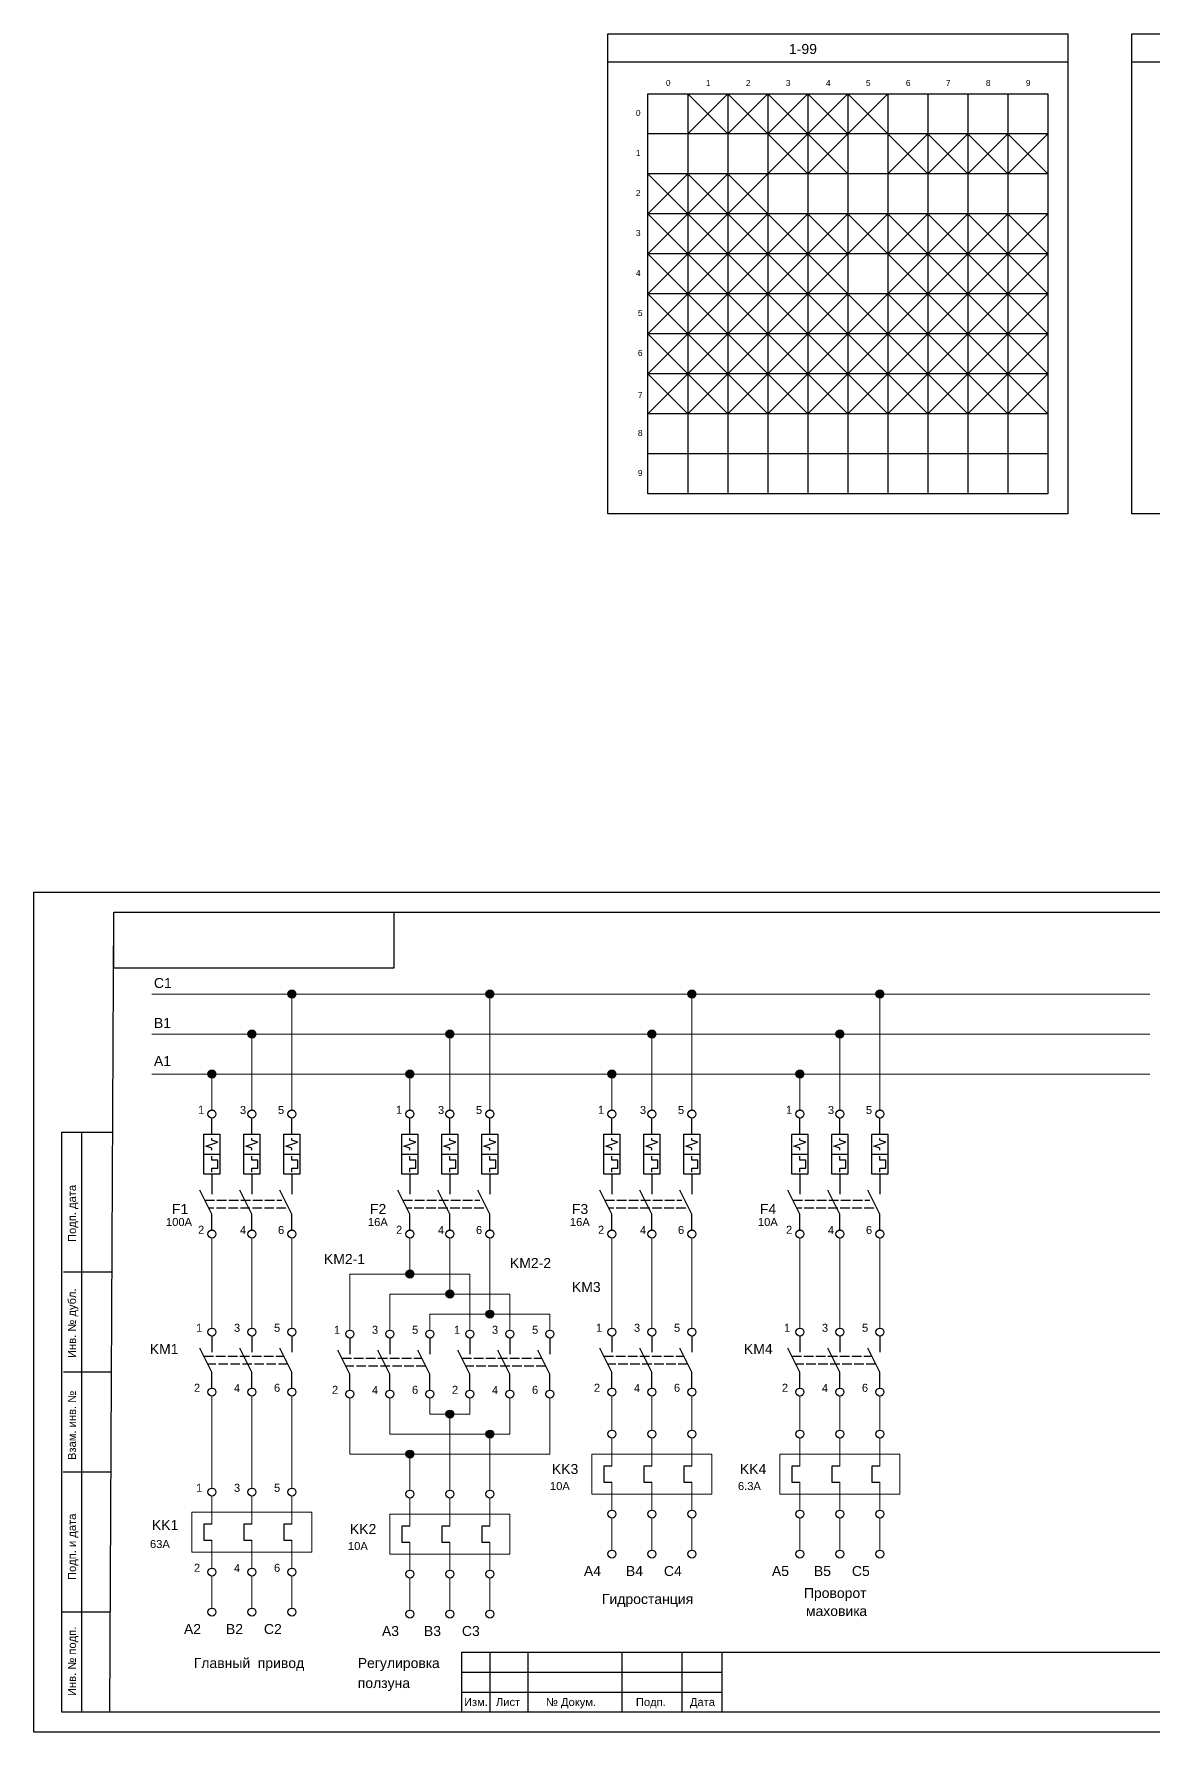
# Model space of a CAD drawing. Header units: millimetres. Extents: x 1226 to 4134, y 3039 to 4040.
# Drawn here: x 1550.5 to 1830.3, y 3615.5 to 4040 of the extents above; entities that cross this region are included whole.
import ezdxf
from ezdxf.enums import TextEntityAlignment as Align

# ---------------------------------------------------------------- set-up
doc = ezdxf.new("R2010")
doc.units = ezdxf.units.MM
doc.linetypes.add('ACAD_ISO02W100', pattern=[15, 12, -3])
doc.layers.add('Аппаратура', color=7, linetype='Continuous', lineweight=20)
doc.layers.add('Рамки', color=7, linetype='Continuous', lineweight=25)
doc.styles.get("Standard").update_dxf_attribs({"font": 'arial.ttf'})

msp = doc.modelspace()

# ---------------------------------------------------------------- hatches: boundary and pattern name
at = {"layer": 'Аппаратура'}
h = msp.add_hatch(color=7, dxfattribs=at)
h.dxf.hatch_style = 1
h.paths.add_polyline_path([(1616, 3800, 1), (1614, 3800, 1)])
h = msp.add_hatch(color=7, dxfattribs=at)
h.dxf.hatch_style = 1
h.paths.add_polyline_path([(1665.5, 3800, 1), (1663.5, 3800, 1)])
h = msp.add_hatch(color=7, dxfattribs=at)
h.dxf.hatch_style = 1
h.paths.add_polyline_path([(1716, 3800, 1), (1714, 3800, 1)])
h = msp.add_hatch(color=7, dxfattribs=at)
h.dxf.hatch_style = 1
h.paths.add_polyline_path([(1763, 3800, 1), (1761, 3800, 1)])
h = msp.add_hatch(color=7, dxfattribs=at)
h.dxf.hatch_style = 1
h.paths.add_polyline_path([(1606, 3790, 1), (1604, 3790, 1)])
h = msp.add_hatch(color=7, dxfattribs=at)
h.dxf.hatch_style = 1
h.paths.add_polyline_path([(1655.5, 3790, 1), (1653.5, 3790, 1)])
h = msp.add_hatch(color=7, dxfattribs=at)
h.dxf.hatch_style = 1
h.paths.add_polyline_path([(1706, 3790, 1), (1704, 3790, 1)])
h = msp.add_hatch(color=7, dxfattribs=at)
h.dxf.hatch_style = 1
h.paths.add_polyline_path([(1753, 3790, 1), (1751, 3790, 1)])
h = msp.add_hatch(color=7, dxfattribs=at)
h.dxf.hatch_style = 1
h.paths.add_polyline_path([(1596, 3780, 1), (1594, 3780, 1)])
h = msp.add_hatch(color=7, dxfattribs=at)
h.dxf.hatch_style = 1
h.paths.add_polyline_path([(1645.5, 3780, 1), (1643.5, 3780, 1)])
h = msp.add_hatch(color=7, dxfattribs=at)
h.dxf.hatch_style = 1
h.paths.add_polyline_path([(1696, 3780, 1), (1694, 3780, 1)])
h = msp.add_hatch(color=7, dxfattribs=at)
h.dxf.hatch_style = 1
h.paths.add_polyline_path([(1743, 3780, 1), (1741, 3780, 1)])
h = msp.add_hatch(color=7, dxfattribs=at)
h.dxf.hatch_style = 1
h.paths.add_polyline_path([(1645.5, 3730, 1), (1643.5, 3730, 1)])
h = msp.add_hatch(color=7, dxfattribs=at)
h.dxf.hatch_style = 1
h.paths.add_polyline_path([(1655.5, 3725, 1), (1653.5, 3725, 1)])
h = msp.add_hatch(color=7, dxfattribs=at)
h.dxf.hatch_style = 1
h.paths.add_polyline_path([(1665.5, 3720, 1), (1663.5, 3720, 1)])
h = msp.add_hatch(color=7, dxfattribs=at)
h.dxf.hatch_style = 1
h.paths.add_polyline_path([(1655.5, 3695, 1), (1653.5, 3695, 1)])
h = msp.add_hatch(color=7, dxfattribs=at)
h.dxf.hatch_style = 1
h.paths.add_polyline_path([(1665.5, 3690, 1), (1663.5, 3690, 1)])
h = msp.add_hatch(color=7, dxfattribs=at)
h.dxf.hatch_style = 1
h.paths.add_polyline_path([(1645.5, 3685, 1), (1643.5, 3685, 1)])

# ---------------------------------------------------------------- linework, layer by layer
for p, q in [((1595, 3765), (1595, 3769)), ((1605, 3765), (1605, 3769)), ((1615, 3765), (1615, 3769)), ((1644.5, 3765), (1644.5, 3769)), ((1654.5, 3765), (1654.5, 3769)), ((1664.5, 3765), (1664.5, 3769)), ((1695, 3765), (1695, 3769)), ((1705, 3765), (1705, 3769)), ((1715, 3765), (1715, 3769)), ((1742, 3765), (1742, 3769)), ((1752, 3765), (1752, 3769)), ((1762, 3765), (1762, 3769)), ((1593.5, 3762), (1596.5, 3763)), ((1595, 3761.5), (1593.5, 3762)), ((1595, 3763.5), (1595, 3764)), ((1596.5, 3763), (1595, 3763.5)), ((1595, 3761), (1595, 3761.5)), ((1603.5, 3762), (1606.5, 3763)), ((1605, 3761.5), (1603.5, 3762)), ((1605, 3763.5), (1605, 3764)), ((1606.5, 3763), (1605, 3763.5)), ((1605, 3761), (1605, 3761.5)), ((1613.5, 3762), (1616.5, 3763)), ((1615, 3761.5), (1613.5, 3762)), ((1615, 3763.5), (1615, 3764)), ((1616.5, 3763), (1615, 3763.5)), ((1615, 3761), (1615, 3761.5)), ((1643, 3762), (1646, 3763)), ((1644.5, 3761.5), (1643, 3762)), ((1644.5, 3763.5), (1644.5, 3764)), ((1646, 3763), (1644.5, 3763.5)), ((1644.5, 3761), (1644.5, 3761.5)), ((1653, 3762), (1656, 3763)), ((1654.5, 3761.5), (1653, 3762)), ((1654.5, 3763.5), (1654.5, 3764)), ((1656, 3763), (1654.5, 3763.5)), ((1654.5, 3761), (1654.5, 3761.5)), ((1663, 3762), (1666, 3763)), ((1664.5, 3761.5), (1663, 3762)), ((1664.5, 3763.5), (1664.5, 3764)), ((1666, 3763), (1664.5, 3763.5)), ((1664.5, 3761), (1664.5, 3761.5)), ((1693.5, 3762), (1696.5, 3763)), ((1695, 3761.5), (1693.5, 3762)), ((1695, 3763.5), (1695, 3764)), ((1696.5, 3763), (1695, 3763.5)), ((1695, 3761), (1695, 3761.5)), ((1703.5, 3762), (1706.5, 3763)), ((1705, 3761.5), (1703.5, 3762)), ((1705, 3763.5), (1705, 3764)), ((1706.5, 3763), (1705, 3763.5)), ((1705, 3761), (1705, 3761.5)), ((1713.5, 3762), (1716.5, 3763)), ((1715, 3761.5), (1713.5, 3762)), ((1715, 3763.5), (1715, 3764)), ((1716.5, 3763), (1715, 3763.5)), ((1715, 3761), (1715, 3761.5)), ((1740.5, 3762), (1743.5, 3763)), ((1742, 3761.5), (1740.5, 3762)), ((1742, 3763.5), (1742, 3764)), ((1743.5, 3763), (1742, 3763.5)), ((1742, 3761), (1742, 3761.5)), ((1750.5, 3762), (1753.5, 3763)), ((1752, 3761.5), (1750.5, 3762)), ((1752, 3763.5), (1752, 3764)), ((1753.5, 3763), (1752, 3763.5)), ((1752, 3761), (1752, 3761.5)), ((1760.5, 3762), (1763.5, 3763)), ((1762, 3761.5), (1760.5, 3762)), ((1762, 3763.5), (1762, 3764)), ((1763.5, 3763), (1762, 3763.5)), ((1762, 3761), (1762, 3761.5)), ((1593, 3760), (1597, 3760)), ((1595, 3758.5), (1595, 3759.5)), ((1596.5, 3758.5), (1595, 3758.5)), ((1596.5, 3756.5), (1596.5, 3758.5)), ((1603, 3760), (1607, 3760)), ((1605, 3758.5), (1605, 3759.5)), ((1606.5, 3758.5), (1605, 3758.5)), ((1606.5, 3756.5), (1606.5, 3758.5)), ((1613, 3760), (1617, 3760)), ((1615, 3758.5), (1615, 3759.5)), ((1616.5, 3758.5), (1615, 3758.5)), ((1616.5, 3756.5), (1616.5, 3758.5)), ((1642.5, 3760), (1646.5, 3760)), ((1644.5, 3758.5), (1644.5, 3759.5)), ((1646, 3758.5), (1644.5, 3758.5)), ((1646, 3756.5), (1646, 3758.5)), ((1652.5, 3760), (1656.5, 3760)), ((1654.5, 3758.5), (1654.5, 3759.5)), ((1656, 3758.5), (1654.5, 3758.5)), ((1656, 3756.5), (1656, 3758.5)), ((1662.5, 3760), (1666.5, 3760)), ((1664.5, 3758.5), (1664.5, 3759.5)), ((1666, 3758.5), (1664.5, 3758.5)), ((1666, 3756.5), (1666, 3758.5)), ((1693, 3760), (1697, 3760)), ((1695, 3758.5), (1695, 3759.5)), ((1696.5, 3758.5), (1695, 3758.5)), ((1696.5, 3756.5), (1696.5, 3758.5)), ((1703, 3760), (1707, 3760)), ((1705, 3758.5), (1705, 3759.5)), ((1706.5, 3758.5), (1705, 3758.5)), ((1706.5, 3756.5), (1706.5, 3758.5)), ((1713, 3760), (1717, 3760)), ((1715, 3758.5), (1715, 3759.5)), ((1716.5, 3758.5), (1715, 3758.5)), ((1716.5, 3756.5), (1716.5, 3758.5)), ((1740, 3760), (1744, 3760)), ((1742, 3758.5), (1742, 3759.5)), ((1743.5, 3758.5), (1742, 3758.5)), ((1743.5, 3756.5), (1743.5, 3758.5)), ((1750, 3760), (1754, 3760)), ((1752, 3758.5), (1752, 3759.5)), ((1753.5, 3758.5), (1752, 3758.5)), ((1753.5, 3756.5), (1753.5, 3758.5)), ((1760, 3760), (1764, 3760)), ((1762, 3758.5), (1762, 3759.5)), ((1763.5, 3758.5), (1762, 3758.5)), ((1763.5, 3756.5), (1763.5, 3758.5)), ((1595, 3755.5), (1595, 3756.5)), ((1595, 3756.5), (1596.5, 3756.5)), ((1595, 3755), (1595, 3750)), ((1605, 3755.5), (1605, 3756.5)), ((1605, 3756.5), (1606.5, 3756.5)), ((1605, 3755), (1605, 3750)), ((1615, 3755.5), (1615, 3756.5)), ((1615, 3756.5), (1616.5, 3756.5)), ((1615, 3755), (1615, 3750)), ((1644.5, 3755.5), (1644.5, 3756.5)), ((1644.5, 3756.5), (1646, 3756.5)), ((1644.5, 3755), (1644.5, 3750)), ((1654.5, 3755.5), (1654.5, 3756.5)), ((1654.5, 3756.5), (1656, 3756.5)), ((1654.5, 3755), (1654.5, 3750)), ((1664.5, 3755.5), (1664.5, 3756.5)), ((1664.5, 3756.5), (1666, 3756.5)), ((1664.5, 3755), (1664.5, 3750)), ((1695, 3755.5), (1695, 3756.5)), ((1695, 3756.5), (1696.5, 3756.5)), ((1695, 3755), (1695, 3750)), ((1705, 3755.5), (1705, 3756.5)), ((1705, 3756.5), (1706.5, 3756.5)), ((1705, 3755), (1705, 3750)), ((1715, 3755.5), (1715, 3756.5)), ((1715, 3756.5), (1716.5, 3756.5)), ((1715, 3755), (1715, 3750)), ((1742, 3755.5), (1742, 3756.5)), ((1742, 3756.5), (1743.5, 3756.5)), ((1742, 3755), (1742, 3750)), ((1752, 3755.5), (1752, 3756.5)), ((1752, 3756.5), (1753.5, 3756.5)), ((1752, 3755), (1752, 3750)), ((1762, 3755.5), (1762, 3756.5)), ((1762, 3756.5), (1763.5, 3756.5)), ((1762, 3755), (1762, 3750)), ((1595, 3745), (1592, 3751)), ((1605, 3745), (1602, 3751)), ((1615, 3745), (1612, 3751)), ((1644.5, 3745), (1641.5, 3751)), ((1654.5, 3745), (1651.5, 3751)), ((1664.5, 3745), (1661.5, 3751)), ((1695, 3745), (1692, 3751)), ((1705, 3745), (1702, 3751)), ((1715, 3745), (1712, 3751)), ((1742, 3745), (1739, 3751)), ((1752, 3745), (1749, 3751)), ((1762, 3745), (1759, 3751)), ((1595, 3741), (1595, 3745)), ((1605, 3741), (1605, 3745)), ((1615, 3741), (1615, 3745)), ((1644.5, 3741), (1644.5, 3745)), ((1654.5, 3741), (1654.5, 3745)), ((1664.5, 3741), (1664.5, 3745)), ((1695, 3741), (1695, 3745)), ((1705, 3741), (1705, 3745)), ((1715, 3741), (1715, 3745)), ((1742, 3741), (1742, 3745)), ((1752, 3741), (1752, 3745)), ((1762, 3741), (1762, 3745)), ((1595, 3714.5), (1595, 3710.5)), ((1605, 3714.5), (1605, 3710.5)), ((1615, 3714.5), (1615, 3710.5)), ((1695, 3714.5), (1695, 3710.5)), ((1705, 3714.5), (1705, 3710.5)), ((1715, 3714.5), (1715, 3710.5)), ((1742, 3714.5), (1742, 3710.5)), ((1752, 3714.5), (1752, 3710.5)), ((1762, 3714.5), (1762, 3710.5)), ((1595, 3705.5), (1592, 3711.5)), ((1605, 3705.5), (1602, 3711.5)), ((1615, 3705.5), (1612, 3711.5)), ((1629.5, 3705), (1626.5, 3711)), ((1629.5, 3714), (1629.5, 3710)), ((1639.5, 3705), (1636.5, 3711)), ((1639.5, 3714), (1639.5, 3710)), ((1649.5, 3705), (1646.5, 3711)), ((1649.5, 3714), (1649.5, 3710)), ((1659.5, 3705), (1656.5, 3711)), ((1659.5, 3714), (1659.5, 3710)), ((1669.5, 3705), (1666.5, 3711)), ((1669.5, 3714), (1669.5, 3710)), ((1679.5, 3705), (1676.5, 3711)), ((1679.5, 3714), (1679.5, 3710)), ((1695, 3705.5), (1692, 3711.5)), ((1705, 3705.5), (1702, 3711.5)), ((1715, 3705.5), (1712, 3711.5)), ((1742, 3705.5), (1739, 3711.5)), ((1752, 3705.5), (1749, 3711.5)), ((1762, 3705.5), (1759, 3711.5)), ((1595, 3701.5), (1595, 3705.5)), ((1605, 3701.5), (1605, 3705.5)), ((1615, 3701.5), (1615, 3705.5)), ((1629.5, 3701), (1629.5, 3705)), ((1639.5, 3701), (1639.5, 3705)), ((1649.5, 3701), (1649.5, 3705)), ((1659.5, 3701), (1659.5, 3705)), ((1669.5, 3701), (1669.5, 3705)), ((1679.5, 3701), (1679.5, 3705)), ((1695, 3701.5), (1695, 3705.5)), ((1705, 3701.5), (1705, 3705.5)), ((1715, 3701.5), (1715, 3705.5)), ((1742, 3701.5), (1742, 3705.5)), ((1752, 3701.5), (1752, 3705.5)), ((1762, 3701.5), (1762, 3705.5)), ((1695, 3682), (1693, 3682)), ((1693, 3682), (1693, 3678)), ((1705, 3682), (1703, 3682)), ((1703, 3682), (1703, 3678)), ((1715, 3682), (1713, 3682)), ((1713, 3682), (1713, 3678)), ((1742, 3682), (1740, 3682)), ((1740, 3682), (1740, 3678)), ((1752, 3682), (1750, 3682)), ((1750, 3682), (1750, 3678)), ((1762, 3682), (1760, 3682)), ((1760, 3682), (1760, 3678)), ((1693, 3678), (1695, 3678)), ((1703, 3678), (1705, 3678)), ((1713, 3678), (1715, 3678)), ((1740, 3678), (1742, 3678)), ((1750, 3678), (1752, 3678)), ((1760, 3678), (1762, 3678)), ((1595, 3667.5), (1593, 3667.5)), ((1593, 3667.5), (1593, 3663.5)), ((1593, 3663.5), (1595, 3663.5)), ((1605, 3667.5), (1603, 3667.5)), ((1603, 3667.5), (1603, 3663.5)), ((1603, 3663.5), (1605, 3663.5)), ((1615, 3667.5), (1613, 3667.5)), ((1613, 3667.5), (1613, 3663.5)), ((1613, 3663.5), (1615, 3663.5)), ((1644.5, 3667), (1642.5, 3667)), ((1642.5, 3667), (1642.5, 3663)), ((1654.5, 3667), (1652.5, 3667)), ((1652.5, 3667), (1652.5, 3663)), ((1664.5, 3667), (1662.5, 3667)), ((1662.5, 3667), (1662.5, 3663)), ((1642.5, 3663), (1644.5, 3663)), ((1652.5, 3663), (1654.5, 3663)), ((1662.5, 3663), (1664.5, 3663))]:
    msp.add_line(p, q)
for points in [[(1593, 3755), (1593, 3765), (1597, 3765), (1597, 3755)], [(1603, 3755), (1603, 3765), (1607, 3765), (1607, 3755)], [(1613, 3755), (1613, 3765), (1617, 3765), (1617, 3755)], [(1642.5, 3755), (1642.5, 3765), (1646.5, 3765), (1646.5, 3755)], [(1652.5, 3755), (1652.5, 3765), (1656.5, 3765), (1656.5, 3755)], [(1662.5, 3755), (1662.5, 3765), (1666.5, 3765), (1666.5, 3755)], [(1693, 3755), (1693, 3765), (1697, 3765), (1697, 3755)], [(1703, 3755), (1703, 3765), (1707, 3765), (1707, 3755)], [(1713, 3755), (1713, 3765), (1717, 3765), (1717, 3755)], [(1740, 3755), (1740, 3765), (1744, 3765), (1744, 3755)], [(1750, 3755), (1750, 3765), (1754, 3765), (1754, 3755)], [(1760, 3755), (1760, 3765), (1764, 3765), (1764, 3755)]]:
    msp.add_lwpolyline(points, close=True)
at = {"linetype": 'ACAD_ISO02W100', "ltscale": 0.2}
for points in [[(1593.25, 3748.5), (1612.5, 3748.5)], [(1642.75, 3748.5), (1662, 3748.5)], [(1693.25, 3748.5), (1712.5, 3748.5)], [(1740.25, 3748.5), (1759.5, 3748.5)], [(1613.5, 3746.5), (1594.25, 3746.5)], [(1663, 3746.5), (1643.75, 3746.5)], [(1713.5, 3746.5), (1694.25, 3746.5)], [(1760.5, 3746.5), (1741.25, 3746.5)], [(1593, 3709.5), (1613, 3709.5)], [(1614, 3707.5), (1594, 3707.5)], [(1627.5, 3709), (1647.5, 3709)], [(1648.5, 3707), (1628.5, 3707)], [(1657.5, 3709), (1677.5, 3709)], [(1678.5, 3707), (1658.5, 3707)], [(1693, 3709.5), (1713, 3709.5)], [(1714, 3707.5), (1694, 3707.5)], [(1740, 3709.5), (1760, 3709.5)], [(1761, 3707.5), (1741, 3707.5)]]:
    msp.add_lwpolyline(points, dxfattribs=at)
at = {"lineweight": 20}
for points in [[(1690, 3685), (1720, 3685), (1720, 3675), (1690, 3675)], [(1737, 3685), (1767, 3685), (1767, 3675), (1737, 3675)], [(1590, 3670.5), (1620, 3670.5), (1620, 3660.5), (1590, 3660.5)], [(1639.5, 3670), (1669.5, 3670), (1669.5, 3660), (1639.5, 3660)]]:
    msp.add_lwpolyline(points, close=True, dxfattribs=at)
for centre in [(1615, 3800), (1664.5, 3800), (1715, 3800), (1762, 3800), (1605, 3790), (1654.5, 3790), (1705, 3790), (1752, 3790), (1595, 3780), (1644.5, 3780), (1695, 3780), (1742, 3780), (1595, 3770), (1605, 3770), (1615, 3770), (1644.5, 3770), (1654.5, 3770), (1664.5, 3770), (1695, 3770), (1705, 3770), (1715, 3770), (1742, 3770), (1752, 3770), (1762, 3770), (1595, 3740), (1605, 3740), (1615, 3740), (1644.5, 3740), (1654.5, 3740), (1664.5, 3740), (1695, 3740), (1705, 3740), (1715, 3740), (1742, 3740), (1752, 3740), (1762, 3740), (1644.5, 3730), (1654.5, 3725), (1664.5, 3720), (1595, 3715.5), (1605, 3715.5), (1615, 3715.5), (1629.5, 3715), (1639.5, 3715), (1649.5, 3715), (1659.5, 3715), (1669.5, 3715), (1679.5, 3715), (1695, 3715.5), (1705, 3715.5), (1715, 3715.5), (1742, 3715.5), (1752, 3715.5), (1762, 3715.5), (1595, 3700.5), (1605, 3700.5), (1615, 3700.5), (1629.5, 3700), (1639.5, 3700), (1649.5, 3700), (1659.5, 3700), (1669.5, 3700), (1679.5, 3700), (1695, 3700.5), (1705, 3700.5), (1715, 3700.5), (1742, 3700.5), (1752, 3700.5), (1762, 3700.5), (1654.5, 3695), (1664.5, 3690), (1695, 3690), (1705, 3690), (1715, 3690), (1742, 3690), (1752, 3690), (1762, 3690), (1644.5, 3685), (1595, 3675.5), (1605, 3675.5), (1615, 3675.5), (1644.5, 3675), (1654.5, 3675), (1664.5, 3675), (1695, 3670), (1705, 3670), (1715, 3670), (1742, 3670), (1752, 3670), (1762, 3670), (1695, 3660), (1705, 3660), (1715, 3660), (1742, 3660), (1752, 3660), (1762, 3660), (1595, 3655.5), (1605, 3655.5), (1615, 3655.5), (1644.5, 3655), (1654.5, 3655), (1664.5, 3655), (1595, 3645.5), (1605, 3645.5), (1615, 3645.5), (1644.5, 3645), (1654.5, 3645), (1664.5, 3645)]:
    msp.add_circle(centre, 1)
at = {"layer": 'Аппаратура'}
for p, q in [((1714, 4025), (1724, 4015)), ((1724, 4025), (1714, 4015)), ((1724, 4025), (1734, 4015)), ((1734, 4025), (1724, 4015)), ((1734, 4025), (1744, 4015)), ((1744, 4025), (1734, 4015)), ((1744, 4025), (1754, 4015)), ((1754, 4025), (1744, 4015)), ((1754, 4025), (1764, 4015)), ((1764, 4025), (1754, 4015)), ((1734, 4015), (1744, 4005)), ((1744, 4015), (1734, 4005)), ((1744, 4015), (1754, 4005)), ((1754, 4015), (1744, 4005)), ((1764, 4015), (1774, 4005)), ((1774, 4015), (1764, 4005)), ((1774, 4015), (1784, 4005)), ((1784, 4015), (1774, 4005)), ((1784, 4015), (1794, 4005)), ((1794, 4015), (1784, 4005)), ((1794, 4015), (1804, 4005)), ((1804, 4015), (1794, 4005)), ((1704, 4005), (1714, 3995)), ((1714, 4005), (1704, 3995)), ((1714, 4005), (1724, 3995)), ((1724, 4005), (1714, 3995)), ((1724, 4005), (1734, 3995)), ((1734, 4005), (1724, 3995)), ((1704, 3995), (1714, 3985)), ((1714, 3995), (1704, 3985)), ((1714, 3995), (1724, 3985)), ((1724, 3995), (1714, 3985)), ((1724, 3995), (1734, 3985)), ((1734, 3995), (1724, 3985)), ((1734, 3995), (1744, 3985)), ((1744, 3995), (1734, 3985)), ((1744, 3995), (1754, 3985)), ((1754, 3995), (1744, 3985)), ((1754, 3995), (1764, 3985)), ((1764, 3995), (1754, 3985)), ((1764, 3995), (1774, 3985)), ((1774, 3995), (1764, 3985)), ((1774, 3995), (1784, 3985)), ((1784, 3995), (1774, 3985)), ((1784, 3995), (1794, 3985)), ((1794, 3995), (1784, 3985)), ((1794, 3995), (1804, 3985)), ((1804, 3995), (1794, 3985)), ((1704, 3985), (1714, 3975)), ((1714, 3985), (1704, 3975)), ((1714, 3985), (1724, 3975)), ((1724, 3985), (1714, 3975)), ((1724, 3985), (1734, 3975)), ((1734, 3985), (1724, 3975)), ((1734, 3985), (1744, 3975)), ((1744, 3985), (1734, 3975)), ((1744, 3985), (1754, 3975)), ((1754, 3985), (1744, 3975)), ((1764, 3985), (1774, 3975)), ((1774, 3985), (1764, 3975)), ((1774, 3985), (1784, 3975)), ((1784, 3985), (1774, 3975)), ((1784, 3985), (1794, 3975)), ((1794, 3985), (1784, 3975)), ((1794, 3985), (1804, 3975)), ((1804, 3985), (1794, 3975)), ((1704, 3975), (1714, 3965)), ((1714, 3975), (1704, 3965)), ((1714, 3975), (1724, 3965)), ((1724, 3975), (1714, 3965)), ((1724, 3975), (1734, 3965)), ((1734, 3975), (1724, 3965)), ((1734, 3975), (1744, 3965)), ((1744, 3975), (1734, 3965)), ((1744, 3975), (1754, 3965)), ((1754, 3975), (1744, 3965)), ((1754, 3975), (1764, 3965)), ((1764, 3975), (1754, 3965)), ((1764, 3975), (1774, 3965)), ((1774, 3975), (1764, 3965)), ((1774, 3975), (1784, 3965)), ((1784, 3975), (1774, 3965)), ((1784, 3975), (1794, 3965)), ((1794, 3975), (1784, 3965)), ((1794, 3975), (1804, 3965)), ((1804, 3975), (1794, 3965)), ((1704, 3965), (1714, 3955)), ((1714, 3965), (1704, 3955)), ((1714, 3965), (1724, 3955)), ((1724, 3965), (1714, 3955)), ((1724, 3965), (1734, 3955)), ((1734, 3965), (1724, 3955)), ((1734, 3965), (1744, 3955)), ((1744, 3965), (1734, 3955)), ((1744, 3965), (1754, 3955)), ((1754, 3965), (1744, 3955)), ((1754, 3965), (1764, 3955)), ((1764, 3965), (1754, 3955)), ((1764, 3965), (1774, 3955)), ((1774, 3965), (1764, 3955)), ((1774, 3965), (1784, 3955)), ((1784, 3965), (1774, 3955)), ((1784, 3965), (1794, 3955)), ((1794, 3965), (1784, 3955)), ((1794, 3965), (1804, 3955)), ((1804, 3965), (1794, 3955)), ((1704, 3955), (1714, 3945)), ((1714, 3955), (1704, 3945)), ((1714, 3955), (1724, 3945)), ((1724, 3955), (1714, 3945)), ((1724, 3955), (1734, 3945)), ((1734, 3955), (1724, 3945)), ((1734, 3955), (1744, 3945)), ((1744, 3955), (1734, 3945)), ((1744, 3955), (1754, 3945)), ((1754, 3955), (1744, 3945)), ((1754, 3955), (1764, 3945)), ((1764, 3955), (1754, 3945)), ((1764, 3955), (1774, 3945)), ((1774, 3955), (1764, 3945)), ((1774, 3955), (1784, 3945)), ((1784, 3955), (1774, 3945)), ((1784, 3955), (1794, 3945)), ((1794, 3955), (1784, 3945)), ((1794, 3955), (1804, 3945)), ((1804, 3955), (1794, 3945)), ((1580, 3800), (1829.5, 3800)), ((1615, 3800), (1615, 3771)), ((1664.5, 3800), (1664.5, 3771)), ((1715, 3800), (1715, 3771)), ((1762, 3800), (1762, 3771)), ((1580, 3790), (1829.5, 3790)), ((1605, 3789), (1605, 3771)), ((1654.5, 3789), (1654.5, 3771)), ((1705, 3789), (1705, 3771)), ((1752, 3789), (1752, 3771)), ((1580, 3780), (1829.5, 3780)), ((1595, 3780), (1595, 3771)), ((1644.5, 3780), (1644.5, 3771)), ((1695, 3780), (1695, 3771)), ((1742, 3780), (1742, 3771)), ((1595, 3739), (1595, 3716.5)), ((1605, 3739), (1605, 3716.5)), ((1615, 3739), (1615, 3716.5)), ((1644.5, 3739), (1644.5, 3731)), ((1654.5, 3739), (1654.5, 3726)), ((1664.5, 3739), (1664.5, 3721)), ((1695, 3739), (1695, 3716.5)), ((1705, 3739), (1705, 3716.5)), ((1715, 3739), (1715, 3716.5)), ((1742, 3739), (1742, 3716.5)), ((1752, 3739), (1752, 3716.5)), ((1762, 3739), (1762, 3716.5)), ((1629.5, 3716), (1629.5, 3730)), ((1629.5, 3730), (1659.5, 3730)), ((1659.5, 3730), (1659.5, 3716)), ((1639.5, 3716), (1639.5, 3725)), ((1639.5, 3725), (1669.5, 3725)), ((1669.5, 3725), (1669.5, 3716)), ((1649.5, 3716), (1649.5, 3720)), ((1649.5, 3720), (1679.5, 3720)), ((1679.5, 3720), (1679.5, 3716)), ((1595, 3699.5), (1595, 3676.5)), ((1605, 3699.5), (1605, 3676.5)), ((1615, 3699.5), (1615, 3676.5)), ((1629.5, 3699), (1629.5, 3685)), ((1639.5, 3699), (1639.5, 3690)), ((1649.5, 3699), (1649.5, 3695)), ((1659.5, 3695), (1659.5, 3699)), ((1669.5, 3690), (1669.5, 3699)), ((1679.5, 3685), (1679.5, 3699)), ((1695, 3699.5), (1695, 3691)), ((1705, 3699.5), (1705, 3691)), ((1715, 3699.5), (1715, 3691)), ((1742, 3699.5), (1742, 3691)), ((1752, 3699.5), (1752, 3691)), ((1762, 3699.5), (1762, 3691)), ((1649.5, 3695), (1659.5, 3695)), ((1654.5, 3694), (1654.5, 3676)), ((1639.5, 3690), (1669.5, 3690)), ((1664.5, 3689), (1664.5, 3676)), ((1695, 3689), (1695, 3682)), ((1705, 3689), (1705, 3682)), ((1715, 3689), (1715, 3682)), ((1742, 3689), (1742, 3682)), ((1752, 3689), (1752, 3682)), ((1762, 3689), (1762, 3682)), ((1629.5, 3685), (1679.5, 3685)), ((1644.5, 3684), (1644.5, 3676)), ((1695, 3678), (1695, 3671)), ((1705, 3678), (1705, 3671)), ((1715, 3678), (1715, 3671)), ((1742, 3678), (1742, 3671)), ((1752, 3678), (1752, 3671)), ((1762, 3678), (1762, 3671)), ((1595, 3674.5), (1595, 3667.5)), ((1605, 3674.5), (1605, 3667.5)), ((1615, 3674.5), (1615, 3667.5)), ((1644.5, 3674), (1644.5, 3667)), ((1654.5, 3674), (1654.5, 3667)), ((1664.5, 3674), (1664.5, 3667)), ((1695, 3669), (1695, 3661)), ((1705, 3669), (1705, 3661)), ((1715, 3669), (1715, 3661)), ((1742, 3669), (1742, 3661)), ((1752, 3669), (1752, 3661)), ((1762, 3669), (1762, 3661)), ((1595, 3663.5), (1595, 3656.5)), ((1605, 3663.5), (1605, 3656.5)), ((1615, 3663.5), (1615, 3656.5)), ((1644.5, 3663), (1644.5, 3656)), ((1654.5, 3663), (1654.5, 3656)), ((1664.5, 3663), (1664.5, 3656)), ((1595, 3654.5), (1595, 3646.5)), ((1605, 3654.5), (1605, 3646.5)), ((1615, 3654.5), (1615, 3646.5)), ((1644.5, 3654), (1644.5, 3646)), ((1654.5, 3654), (1654.5, 3646)), ((1664.5, 3654), (1664.5, 3646))]:
    msp.add_line(p, q, dxfattribs=at)
at = {"layer": 'Рамки'}
for p, q in [((1694, 4033), (1809, 4033)), ((1825, 4033), (1940, 4033)), ((1714, 4025), (1714, 3925)), ((1724, 4025), (1724, 3925)), ((1734, 4025), (1734, 3925)), ((1744, 4025), (1744, 3925)), ((1754, 4025), (1754, 3925)), ((1764, 4025), (1764, 3925)), ((1774, 4025), (1774, 3925)), ((1784, 4025), (1784, 3925)), ((1794, 4025), (1794, 3925)), ((1804, 4015), (1704, 4015)), ((1804, 4005), (1704, 4005)), ((1804, 3995), (1704, 3995)), ((1804, 3985), (1704, 3985)), ((1804, 3975), (1704, 3975)), ((1804, 3965), (1704, 3965)), ((1804, 3955), (1704, 3955)), ((1804, 3945), (1704, 3945)), ((1804, 3935), (1704, 3935)), ((1569.5, 3620.5), (1570.5, 3820.5)), ((1570.5, 3820.5), (1842.5, 3820.5)), ((1557.5, 3765.5), (1570.22, 3765.5)), ((1557.5, 3620.5), (1557.5, 3765.5)), ((1562.5, 3620.5), (1562.5, 3765.5)), ((1569.92, 3730.5), (1557.92, 3730.5)), ((1569.92, 3705.5), (1557.92, 3705.5)), ((1569.8, 3680.5), (1557.8, 3680.5)), ((1569.62, 3645.5), (1557.62, 3645.5)), ((1569.62, 3645.5), (1557.62, 3645.5)), ((1569.62, 3645.5), (1557.62, 3645.5)), ((1664.5, 3635.5), (1664.5, 3620.5)), ((1674, 3635.5), (1674, 3620.5)), ((1697.5, 3635.5), (1697.5, 3620.5)), ((1712.5, 3635.5), (1712.5, 3620.5)), ((1657.5, 3630.5), (1722.5, 3630.5)), ((1657.5, 3625.5), (1722.5, 3625.5)), ((1569.5, 3620.5), (1557.5, 3620.5)), ((1842.5, 3620.5), (1569.5, 3620.5))]:
    msp.add_line(p, q, dxfattribs=at)
for points in [[(1694, 4040), (1809, 4040), (1809, 3920), (1694, 3920)], [(1825, 4040), (1940, 4040), (1940, 3920), (1825, 3920)], [(1704, 4025), (1804, 4025), (1804, 3925), (1704, 3925)], [(1550.5, 3825.5), (1847.5, 3825.5), (1847.5, 3615.5), (1550.5, 3615.5)], [(1570.5, 3820.5), (1640.5, 3820.5), (1640.5, 3806.5), (1570.5, 3806.5)], [(1657.5, 3620.5), (1657.5, 3635.5), (1842.5, 3635.5), (1842.5, 3620.5)], [(1657.5, 3635.5), (1722.5, 3635.5), (1722.5, 3620.5), (1657.5, 3620.5)]]:
    msp.add_lwpolyline(points, close=True, dxfattribs=at)

# ---------------------------------------------------------------- texts
for s, height, p in [('1-99', 2.5, (1739.27, 4035)), ('C1', 2.5, (1580.5, 3801.5)), ('B1', 2.5, (1580.5, 3791.5)), ('A1', 2.5, (1580.5, 3782)), ('1', 2, (1591.52, 3770.06)), ('3', 2, (1602, 3770)), ('5', 2, (1611.5, 3770)), ('1', 2, (1641.02, 3770.06)), ('3', 2, (1651.5, 3770)), ('5', 2, (1661, 3770)), ('1', 2, (1691.52, 3770.06)), ('3', 2, (1702, 3770)), ('5', 2, (1711.5, 3770)), ('1', 2, (1738.52, 3770.06)), ('3', 2, (1749, 3770)), ('5', 2, (1758.5, 3770)), ('F1', 2.5, (1585, 3745)), ('F2', 2.5, (1634.5, 3745)), ('F3', 2.5, (1685, 3745)), ('F4', 2.5, (1732, 3745)), ('100A', 2, (1583.5, 3742)), ('2', 2, (1591.52, 3740.06)), ('4', 2, (1602, 3740)), ('6', 2, (1611.5, 3740)), ('16A', 2, (1634, 3742)), ('2', 2, (1641.02, 3740.06)), ('4', 2, (1651.5, 3740)), ('6', 2, (1661, 3740)), ('16A', 2, (1684.5, 3742)), ('2', 2, (1691.52, 3740.06)), ('4', 2, (1702, 3740)), ('6', 2, (1711.5, 3740)), ('10A', 2, (1731.5, 3742)), ('2', 2, (1738.52, 3740.06)), ('4', 2, (1749, 3740)), ('6', 2, (1758.5, 3740)), ('KM2-1', 2.5, (1623, 3732.5)), ('KM2-2', 2.5, (1669.5, 3731.5)), ('KM3', 2.5, (1685, 3725.5)), ('1', 2, (1591.02, 3715.56)), ('3', 2, (1600.5, 3715.56)), ('5', 2, (1610.52, 3715.56)), ('1', 2, (1625.52, 3715.06)), ('3', 2, (1635, 3715.06)), ('5', 2, (1645.02, 3715.06)), ('1', 2, (1655.52, 3715.06)), ('3', 2, (1665, 3715.06)), ('5', 2, (1675.02, 3715.06)), ('1', 2, (1691.02, 3715.56)), ('3', 2, (1700.5, 3715.56)), ('5', 2, (1710.52, 3715.56)), ('1', 2, (1738.02, 3715.56)), ('3', 2, (1747.5, 3715.56)), ('5', 2, (1757.52, 3715.56)), ('KM1', 2.5, (1579.45, 3710)), ('KM4', 2.5, (1728, 3710)), ('2', 2, (1590.5, 3700.56)), ('4', 2, (1600.5, 3700.5)), ('6', 2, (1610.5, 3700.56)), ('2', 2, (1625, 3700.06)), ('4', 2, (1635, 3700)), ('6', 2, (1645, 3700.06)), ('2', 2, (1655, 3700.06)), ('4', 2, (1665, 3700)), ('6', 2, (1675, 3700.06)), ('2', 2, (1690.5, 3700.56)), ('4', 2, (1700.5, 3700.5)), ('6', 2, (1710.5, 3700.56)), ('2', 2, (1737.5, 3700.56)), ('4', 2, (1747.5, 3700.5)), ('6', 2, (1757.5, 3700.56)), ('KK3', 2.5, (1680, 3680)), ('KK4', 2.5, (1727, 3680)), ('1', 2, (1591.02, 3675.56)), ('3', 2, (1600.5, 3675.56)), ('5', 2, (1610.52, 3675.56)), ('10A', 2, (1679.5, 3676)), ('6.3A', 2, (1726.5, 3676)), ('KK1', 2.5, (1580, 3666)), ('63A', 2, (1579.5, 3661.5)), ('KK2', 2.5, (1629.5, 3665)), ('10A', 2, (1629, 3661)), ('2', 2, (1590.5, 3655.56)), ('4', 2, (1600.5, 3655.5)), ('6', 2, (1610.5, 3655.56)), ('A4', 2.5, (1688, 3654.5)), ('B4', 2.5, (1698.5, 3654.5)), ('C4', 2.5, (1708, 3654.5)), ('A5', 2.5, (1735, 3654.5)), ('B5', 2.5, (1745.5, 3654.5)), ('C5', 2.5, (1755, 3654.5)), ('Проворот', 2.5, (1743, 3649)), ('Гидростанция', 2.5, (1692.5, 3647.5)), ('маховика', 2.5, (1743.5, 3644.5)), ('A2', 2.5, (1588, 3640)), ('B2', 2.5, (1598.5, 3640)), ('C2', 2.5, (1608, 3640)), ('A3', 2.5, (1637.5, 3639.5)), ('B3', 2.5, (1648, 3639.5)), ('C3', 2.5, (1657.5, 3639.5)), ('Главный', 2.5, (1590.45, 3631.5)), ('Регулировка', 2.5, (1631.45, 3631.5)), ('привод', 2.5, (1606.45, 3631.5)), ('ползуна', 2.5, (1631.45, 3626.5))]:
    msp.add_text(s, height=height).set_placement(p)
for s, height, p in [('0', 1.5, (1708.5, 4027)), ('2', 1.5, (1728.5, 4027)), ('3', 1.5, (1738.5, 4027)), ('6', 1.5, (1768.5, 4027)), ('8', 1.5, (1788.5, 4027)), ('9', 1.5, (1798.5, 4027)), ('1', 1.5, (1718.5, 4027)), ('4', 1.5, (1748.5, 4027)), ('5', 1.5, (1758.5, 4027)), ('7', 1.5, (1778.5, 4027)), ('Изм.', 2, (1658, 3622)), ('Лист', 2, (1666, 3622)), ('№ Докум.', 2, (1678.5, 3622)), ('Подп.', 2, (1701, 3622)), ('Дата', 2, (1714.5, 3622))]:
    msp.add_text(s, height=height, dxfattribs=at).set_placement(p)
for s, p in [('0', (1701.58, 4021)), ('1', (1701.58, 4011)), ('2', (1701.58, 4001)), ('3', (1701.58, 3991)), ('4', (1701.58, 3981)), ('5', (1702.08, 3971)), ('6', (1702.08, 3961)), ('7', (1702.08, 3950.5)), ('8', (1702.08, 3941)), ('9', (1702.08, 3931))]:
    msp.add_text(s, height=1.5, dxfattribs=at).set_placement(p, align=Align.TOP_CENTER)
for s, p in [('Подп. дата', (1561, 3738)), ('Инв. № дубл.', (1561, 3709)), ('Взам. инв. №', (1561, 3683.5)), ('Подп. и дата', (1561, 3653.5)), ('Инв. № подп.', (1561, 3624.5))]:
    msp.add_text(s, height=2, rotation=90, dxfattribs=at).set_placement(p)

doc.saveas('drawing.dxf')
